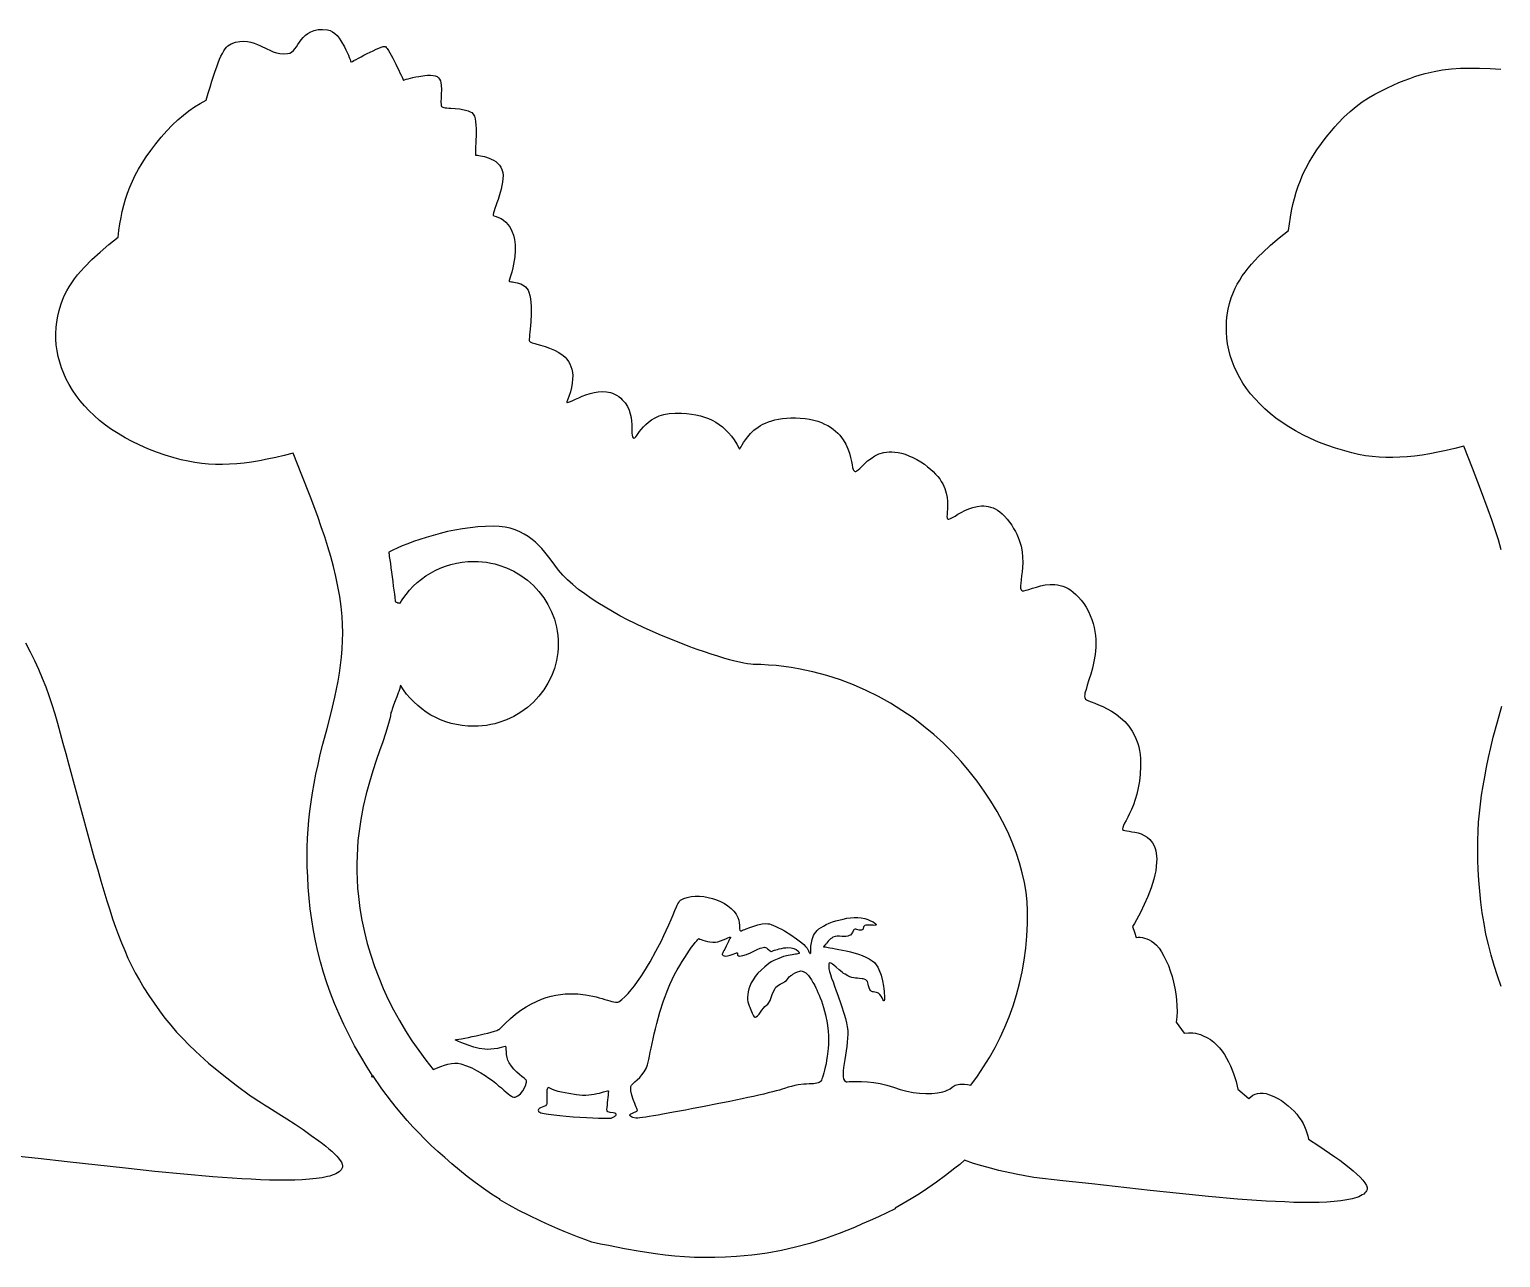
# Model space of a CAD drawing. Header units: millimetres. Extents: x 120 to 668, y 59 to 184.
# Drawn here: x 384.9 to 501, y 80.9 to 177.9 of the extents above; entities that cross this region are included whole.
import ezdxf

# ---------------------------------------------------------------- set-up
doc = ezdxf.new("R2010")
doc.units = ezdxf.units.MM
doc.layers.get('0').update_dxf_attribs({"linetype": 'CONTINUOUS', "true_color": 0xffffff})

msp = doc.modelspace()

# ---------------------------------------------------------------- linework, layer by layer
at = {"linetype": 'CONTINUOUS', "true_color": 0xffffff}
for points in [[(391.92, 161.47), (391.98, 162), (392.06, 162.52), (392.15, 163.02), (392.25, 163.51), (392.37, 164), (392.51, 164.48), (392.67, 164.95), (392.84, 165.42), (393.05, 165.89), (393.28, 166.37), (393.54, 166.84), (393.82, 167.33), (394.14, 167.82), (394.5, 168.32), (394.89, 168.84), (395.32, 169.37), (395.76, 169.87), (396.2, 170.33), (396.64, 170.74), (397.07, 171.11), (397.51, 171.45), (397.96, 171.76), (398.41, 172.04), (398.87, 172.3), (399.03, 172.84), (399.19, 173.33), (399.33, 173.78), (399.46, 174.2), (399.59, 174.58), (399.71, 174.93), (399.82, 175.24), (399.93, 175.52), (400.04, 175.77), (400.15, 175.99), (400.26, 176.18), (400.37, 176.34), (400.48, 176.48), (400.59, 176.59), (400.71, 176.67), (400.84, 176.74), (401.2, 176.86), (401.53, 176.92), (401.84, 176.94), (402.14, 176.93), (402.41, 176.87), (402.67, 176.79), (402.93, 176.69), (403.17, 176.58), (403.66, 176.34), (403.9, 176.23), (404.16, 176.12), (404.42, 176.04), (404.7, 175.98), (404.99, 175.96), (405.3, 175.97), (405.47, 176.01), (405.62, 176.09), (405.76, 176.21), (405.88, 176.35), (406, 176.51), (406.12, 176.69), (406.24, 176.88), (406.38, 177.07), (406.53, 177.25), (406.7, 177.42), (406.9, 177.57), (407.13, 177.7), (407.39, 177.8), (407.7, 177.86), (408.05, 177.88), (408.46, 177.85), (408.66, 177.79), (408.85, 177.69), (409.03, 177.56), (409.2, 177.39), (409.36, 177.19), (409.51, 176.97), (409.79, 176.51), (409.9, 176.28), (410.01, 176.06), (410.1, 175.85), (410.17, 175.67), (410.23, 175.51), (410.27, 175.4), (410.3, 175.32), (410.31, 175.29), (410.34, 175.31), (410.41, 175.35), (410.54, 175.42), (410.7, 175.51), (410.89, 175.61), (411.1, 175.72), (411.33, 175.84), (411.57, 175.97), (412.05, 176.2), (412.28, 176.31), (412.49, 176.4), (412.68, 176.47), (412.84, 176.52), (412.96, 176.53), (413.03, 176.52), (413.09, 176.46), (413.17, 176.36), (413.26, 176.22), (413.37, 176.04), (413.48, 175.84), (413.6, 175.61), (413.84, 175.14), (413.96, 174.9), (414.07, 174.67), (414.17, 174.46), (414.26, 174.27), (414.34, 174.11), (414.39, 173.98), (414.43, 173.9), (414.44, 173.88), (414.47, 173.88), (414.54, 173.91), (414.66, 173.94), (414.81, 173.98), (414.99, 174.03), (415.19, 174.08), (415.41, 174.13), (415.65, 174.17), (416.12, 174.24), (416.35, 174.26), (416.57, 174.26), (416.78, 174.24), (416.95, 174.21), (417.1, 174.15), (417.21, 174.06), (417.29, 173.95), (417.36, 173.81), (417.4, 173.66), (417.43, 173.49), (417.44, 173.13), (417.43, 172.77), (417.41, 172.41), (417.4, 172.25), (417.4, 172.11), (417.41, 171.98), (417.42, 171.88), (417.45, 171.8), (417.49, 171.76), (417.55, 171.73), (417.64, 171.71), (417.75, 171.69), (417.88, 171.68), (418.02, 171.67), (418.18, 171.66), (418.52, 171.63), (418.88, 171.6), (419.24, 171.54), (419.56, 171.44), (419.71, 171.38), (419.84, 171.31), (419.95, 171.2), (420.04, 171.04), (420.1, 170.83), (420.14, 170.6), (420.17, 170.33), (420.18, 170.05), (420.18, 169.46), (420.17, 169.17), (420.16, 168.89), (420.14, 168.64), (420.13, 168.41), (420.12, 168.22), (420.12, 168.07), (420.13, 168.02), (420.13, 167.98), (420.14, 167.95), (420.16, 167.95), (420.2, 167.94), (420.29, 167.94), (420.39, 167.92), (420.53, 167.9), (420.68, 167.88), (420.84, 167.84), (421.2, 167.72), (421.38, 167.64), (421.56, 167.55), (421.73, 167.44), (421.88, 167.31), (422.02, 167.17), (422.13, 167), (422.22, 166.81), (422.28, 166.59), (422.31, 166.35), (422.3, 166.1), (422.27, 165.83), (422.22, 165.55), (422.16, 165.27), (422.08, 164.99), (421.91, 164.44), (421.82, 164.19), (421.73, 163.95), (421.66, 163.74), (421.6, 163.55), (421.55, 163.39), (421.53, 163.27), (421.53, 163.2), (421.57, 163.16), (421.75, 163.11), (421.95, 163.04), (422.15, 162.94), (422.34, 162.81), (422.53, 162.65), (422.71, 162.46), (422.87, 162.23), (423.01, 161.95), (423.13, 161.64), (423.21, 161.28), (423.26, 160.87), (423.26, 160.42), (423.23, 159.91), (423.14, 159.34), (423.07, 159.04), (422.99, 158.72), (422.9, 158.39), (422.79, 158.04), (422.79, 158.01), (422.82, 157.98), (422.88, 157.97), (422.96, 157.95), (423.06, 157.94), (423.17, 157.92), (423.42, 157.87), (423.7, 157.78), (423.83, 157.72), (423.96, 157.64), (424.08, 157.54), (424.19, 157.43), (424.28, 157.28), (424.35, 157.12), (424.42, 156.87), (424.47, 156.6), (424.5, 156.32), (424.52, 156.02), (424.52, 155.4), (424.49, 154.79), (424.47, 154.5), (424.45, 154.22), (424.42, 153.98), (424.4, 153.76), (424.39, 153.57), (424.38, 153.42), (424.38, 153.32), (424.4, 153.26), (424.44, 153.22), (424.51, 153.18), (424.6, 153.14), (424.7, 153.1), (424.82, 153.07), (424.96, 153.03), (425.27, 152.94), (425.62, 152.84), (425.98, 152.72), (426.36, 152.56), (426.71, 152.37), (427.05, 152.13), (427.2, 151.99), (427.34, 151.83), (427.46, 151.66), (427.57, 151.47), (427.66, 151.27), (427.73, 151.04), (427.78, 150.8), (427.81, 150.54), (427.8, 150.25), (427.77, 149.94), (427.71, 149.61), (427.62, 149.26), (427.5, 148.88), (427.34, 148.47), (427.33, 148.42), (427.38, 148.41), (427.48, 148.44), (427.63, 148.5), (427.81, 148.59), (428.03, 148.69), (428.28, 148.8), (428.56, 148.91), (428.85, 149.03), (429.17, 149.12), (429.49, 149.21), (429.82, 149.26), (430.15, 149.28), (430.47, 149.27), (430.79, 149.21), (430.94, 149.15), (431.09, 149.09), (431.27, 148.99), (431.44, 148.88), (431.59, 148.77), (431.72, 148.64), (431.95, 148.39), (432.13, 148.11), (432.26, 147.82), (432.35, 147.53), (432.41, 147.24), (432.45, 146.95), (432.47, 146.68), (432.48, 146.43), (432.48, 146.2), (432.48, 145.99), (432.5, 145.83), (432.52, 145.71), (432.57, 145.63), (432.64, 145.61), (432.71, 145.64), (432.78, 145.71), (432.87, 145.82), (432.96, 145.96), (433.08, 146.12), (433.22, 146.3), (433.38, 146.49), (433.57, 146.68), (433.78, 146.87), (434.03, 147.05), (434.32, 147.22), (434.64, 147.36), (435.01, 147.48), (435.42, 147.56), (435.88, 147.59), (436.39, 147.59), (436.79, 147.55), (437.17, 147.51), (437.53, 147.44), (437.88, 147.37), (438.21, 147.27), (438.52, 147.16), (438.82, 147.02), (439.1, 146.87), (439.37, 146.69), (439.62, 146.5), (439.87, 146.27), (440.1, 146.03), (440.33, 145.76), (440.54, 145.46), (440.75, 145.13), (440.95, 144.78), (440.96, 144.76), (440.98, 144.76), (441, 144.77), (441.03, 144.81), (441.09, 144.91), (441.18, 145.07), (441.29, 145.26), (441.44, 145.48), (441.62, 145.72), (441.84, 145.98), (442.11, 146.23), (442.44, 146.47), (442.62, 146.59), (442.82, 146.7), (443.03, 146.8), (443.26, 146.89), (443.51, 146.97), (443.77, 147.05), (444.06, 147.11), (444.36, 147.16), (444.68, 147.19), (445.02, 147.21), (445.38, 147.21), (445.77, 147.19), (446.15, 147.15), (446.5, 147.1), (446.83, 147.03), (447.14, 146.94), (447.43, 146.84), (447.69, 146.72), (447.94, 146.6), (448.16, 146.46), (448.37, 146.31), (448.55, 146.16), (448.72, 146), (448.88, 145.83), (449.02, 145.65), (449.14, 145.48), (449.35, 145.12), (449.52, 144.76), (449.64, 144.41), (449.74, 144.08), (449.81, 143.77), (449.86, 143.51), (449.9, 143.29), (449.92, 143.21), (449.94, 143.13), (449.97, 143.08), (449.99, 143.04), (450.04, 143), (450.09, 142.98), (450.14, 142.98), (450.2, 143), (450.26, 143.04), (450.33, 143.09), (450.48, 143.22), (450.65, 143.4), (450.85, 143.59), (451.08, 143.8), (451.35, 144.01), (451.64, 144.2), (451.98, 144.36), (452.35, 144.47), (452.56, 144.51), (452.78, 144.53), (453, 144.53), (453.24, 144.51), (453.5, 144.48), (453.76, 144.42), (454.04, 144.33), (454.33, 144.22), (454.64, 144.08), (454.96, 143.91), (455.27, 143.73), (455.56, 143.54), (455.82, 143.35), (456.05, 143.16), (456.26, 142.97), (456.45, 142.77), (456.62, 142.58), (456.77, 142.39), (456.9, 142.19), (457.01, 142), (457.1, 141.81), (457.18, 141.63), (457.29, 141.26), (457.36, 140.92), (457.39, 140.59), (457.4, 140.29), (457.39, 140.02), (457.37, 139.77), (457.35, 139.57), (457.34, 139.41), (457.35, 139.29), (457.4, 139.22), (457.44, 139.21), (457.49, 139.21), (457.62, 139.25), (457.78, 139.34), (457.98, 139.45), (458.21, 139.59), (458.47, 139.73), (458.76, 139.88), (459.06, 140.01), (459.39, 140.13), (459.72, 140.21), (460.07, 140.25), (460.25, 140.25), (460.43, 140.24), (460.61, 140.21), (460.79, 140.16), (460.98, 140.1), (461.16, 140.01), (461.34, 139.91), (461.52, 139.78), (461.7, 139.63), (461.88, 139.45), (462.09, 139.21), (462.29, 138.97), (462.46, 138.73), (462.61, 138.48), (462.75, 138.24), (462.87, 138.01), (462.97, 137.77), (463.05, 137.54), (463.19, 137.07), (463.27, 136.63), (463.31, 136.2), (463.33, 135.79), (463.31, 135.4), (463.28, 135.05), (463.24, 134.72), (463.2, 134.42), (463.17, 134.16), (463.15, 133.94), (463.15, 133.76), (463.19, 133.63), (463.22, 133.59), (463.27, 133.56), (463.33, 133.55), (463.41, 133.55), (463.59, 133.59), (463.82, 133.66), (464.09, 133.75), (464.4, 133.85), (464.73, 133.94), (465.09, 134.01), (465.48, 134.05), (465.67, 134.05), (465.87, 134.04), (466.08, 134.02), (466.28, 133.97), (466.49, 133.91), (466.7, 133.83), (466.91, 133.73), (467.11, 133.6), (467.32, 133.45), (467.53, 133.27), (467.73, 133.06), (467.94, 132.82), (468.14, 132.55), (468.33, 132.25), (468.51, 131.92), (468.66, 131.6), (468.79, 131.28), (468.89, 130.96), (468.97, 130.64), (469.03, 130.33), (469.07, 130.02), (469.1, 129.71), (469.1, 129.41), (469.1, 129.11), (469.04, 128.53), (468.95, 127.97), (468.83, 127.45), (468.69, 126.96), (468.55, 126.51), (468.42, 126.11), (468.32, 125.76), (468.24, 125.46), (468.22, 125.33), (468.21, 125.22), (468.22, 125.13), (468.25, 125.05), (468.29, 124.99), (468.35, 124.94), (468.52, 124.87), (468.74, 124.78), (469.01, 124.67), (469.31, 124.55), (469.64, 124.41), (469.98, 124.24), (470.34, 124.04), (470.7, 123.8), (471.05, 123.53), (471.38, 123.22), (471.69, 122.87), (471.97, 122.46), (472.21, 122.01), (472.41, 121.5), (472.48, 121.23), (472.54, 120.94), (472.59, 120.63), (472.61, 120.31), (472.63, 119.67), (472.6, 119.07), (472.54, 118.51), (472.45, 117.99), (472.33, 117.5), (472.2, 117.06), (472.06, 116.65), (471.91, 116.29), (471.76, 115.96), (471.62, 115.67), (471.48, 115.41), (471.37, 115.19), (471.28, 115.01), (471.22, 114.87), (471.19, 114.76), (471.2, 114.69), (471.27, 114.65), (471.38, 114.61), (471.54, 114.59), (471.73, 114.56), (471.94, 114.53), (472.18, 114.49), (472.43, 114.43), (472.68, 114.35), (472.92, 114.24), (473.16, 114.09), (473.37, 113.9), (473.56, 113.66), (473.72, 113.37), (473.78, 113.2), (473.83, 113.02), (473.87, 112.82), (473.89, 112.6), (473.9, 112.36), (473.89, 112.11), (473.87, 111.78), (473.82, 111.45), (473.75, 111.12), (473.67, 110.78), (473.46, 110.1), (473.2, 109.42), (472.92, 108.77), (472.61, 108.14), (472.3, 107.56), (472.15, 107.29), (472, 107.04), (472.14, 106.6), (472.27, 106.18), (472.43, 106.19), (472.6, 106.19), (472.77, 106.17), (472.94, 106.13), (473.12, 106.07), (473.3, 105.99), (473.49, 105.88), (473.68, 105.75), (473.88, 105.56), (474.09, 105.32), (474.28, 105.03), (474.47, 104.7), (474.65, 104.34), (474.82, 103.95), (474.97, 103.53), (475.11, 103.09), (475.23, 102.64), (475.33, 102.18), (475.41, 101.72), (475.47, 101.25), (475.5, 100.79), (475.51, 100.34), (475.49, 99.91), (475.44, 99.5), (476.07, 98.61), (476.4, 98.65), (476.57, 98.65), (476.76, 98.64), (476.95, 98.61), (477.15, 98.57), (477.36, 98.51), (477.58, 98.42), (477.87, 98.28), (478.14, 98.11), (478.4, 97.92), (478.63, 97.7), (478.85, 97.46), (479.06, 97.21), (479.25, 96.94), (479.42, 96.65), (479.58, 96.36), (479.72, 96.05), (479.97, 95.43), (480.16, 94.8), (480.3, 94.19), (481.18, 93.47), (481.33, 93.6), (481.49, 93.71), (481.67, 93.8), (481.86, 93.86), (482.07, 93.89), (482.3, 93.89), (482.55, 93.85), (482.81, 93.76), (483.14, 93.62), (483.45, 93.46), (483.74, 93.29), (484.02, 93.1), (484.28, 92.89), (484.52, 92.68), (484.75, 92.45), (484.95, 92.22), (485.13, 91.98), (485.3, 91.74), (485.45, 91.49), (485.57, 91.24), (485.68, 90.99), (485.76, 90.74), (485.83, 90.5), (485.87, 90.26), (486.71, 89.71), (487.55, 89.15), (487.96, 88.86), (488.36, 88.58), (488.73, 88.3), (489.09, 88.02), (489.42, 87.75), (489.71, 87.49), (489.97, 87.25), (490.18, 87.01), (490.34, 86.8), (490.46, 86.6), (490.49, 86.51), (490.51, 86.43), (490.52, 86.35), (490.51, 86.27), (490.47, 86.18), (490.41, 86.08), (490.33, 86), (490.24, 85.91), (490.13, 85.84), (490, 85.77), (489.85, 85.7), (489.69, 85.64), (489.52, 85.59), (489.32, 85.53), (488.9, 85.45), (488.43, 85.38), (487.9, 85.32), (487.34, 85.28), (486.73, 85.26), (486.09, 85.25), (485.43, 85.25), (484.73, 85.26), (484.02, 85.29), (483.29, 85.32), (482.55, 85.36), (480.28, 85.52), (478, 85.72), (475.7, 85.95), (473.39, 86.19), (468.78, 86.71), (466.48, 86.97), (464.21, 87.21), (463.49, 87.35), (462.8, 87.49), (461.45, 87.78), (460.78, 87.95), (460.11, 88.13), (459.43, 88.34), (458.74, 88.58), (458.35, 88.26), (457.96, 87.95), (457.22, 87.37), (456.52, 86.85), (455.83, 86.37), (455.17, 85.93), (454.53, 85.53), (453.89, 85.16), (453.25, 84.81), (453.25, 84.81), (453.25, 84.79), (453.25, 84.77), (453.25, 84.76), (452.59, 84.43), (451.93, 84.12), (451.29, 83.82), (450.66, 83.55), (450.04, 83.28), (449.44, 83.04), (448.84, 82.8), (447.67, 82.38), (446.53, 82.02), (445.4, 81.71), (444.28, 81.45), (443.16, 81.24), (442.57, 81.16), (441.95, 81.09), (441.33, 81.03), (440.74, 80.98), (439.87, 80.93), (439.03, 80.9), (438.21, 80.9), (437.41, 80.91), (436.63, 80.96), (435.86, 81.02), (435.1, 81.1), (434.34, 81.19), (433.13, 81.38), (431.9, 81.6), (430.64, 81.84), (429.99, 81.97), (429.32, 82.11), (428.75, 82.33), (428.19, 82.54), (427.65, 82.76), (427.14, 82.97), (426.64, 83.18), (426.15, 83.38), (425.69, 83.59), (425.24, 83.79), (424.38, 84.21), (423.56, 84.62), (422.8, 85.04), (422.06, 85.47), (422.06, 85.48), (422.06, 85.49), (422.07, 85.49), (421.4, 85.91), (420.75, 86.36), (420.11, 86.82), (419.48, 87.31), (418.86, 87.8), (418.27, 88.3), (417.7, 88.79), (417.16, 89.28), (416.63, 89.76), (416.13, 90.25), (415.65, 90.74), (415.18, 91.23), (414.74, 91.72), (414.31, 92.21), (413.9, 92.71), (413.5, 93.21), (412.75, 94.23), (412.04, 95.28), (411.96, 95.15), (411.97, 95.3), (411.58, 95.93), (411.07, 96.78), (410.59, 97.63), (410.15, 98.46), (409.74, 99.3), (409.36, 100.12), (409.01, 100.95), (408.69, 101.77), (408.39, 102.59), (408.13, 103.42), (407.89, 104.24), (407.68, 105.07), (407.5, 105.9), (407.34, 106.73), (407.2, 107.58), (407.09, 108.43), (407, 109.29), (406.93, 110.14), (406.89, 110.96), (406.85, 111.76), (406.84, 112.53), (406.85, 113.28), (406.87, 114.01), (406.92, 114.74), (406.98, 115.45), (407.06, 116.16), (407.15, 116.88), (407.27, 117.6), (407.4, 118.33), (407.54, 119.07), (407.7, 119.84), (407.88, 120.62), (408.08, 121.44), (408.42, 122.67), (408.74, 123.91), (409.03, 125.16), (409.28, 126.42), (409.39, 127.05), (409.48, 127.69), (409.55, 128.32), (409.6, 128.96), (409.64, 129.6), (409.65, 130.24), (409.64, 130.88), (409.6, 131.52), (409.52, 132.32), (409.41, 133.11), (409.27, 133.9), (409.11, 134.69), (408.92, 135.47), (408.71, 136.25), (408.48, 137.03), (408.23, 137.82), (407.96, 138.61), (407.68, 139.41), (407.07, 141.03), (406.42, 142.69), (406.09, 143.55), (405.75, 144.42), (405.04, 144.24), (404.36, 144.08), (403.7, 143.94), (403.07, 143.82), (402.46, 143.72), (401.86, 143.64), (401.28, 143.58), (400.71, 143.54), (400.15, 143.53), (399.6, 143.53), (399.06, 143.56), (398.52, 143.61), (397.98, 143.68), (397.44, 143.78), (396.9, 143.9), (396.35, 144.04), (395.63, 144.26), (394.94, 144.5), (394.28, 144.76), (393.64, 145.04), (393.04, 145.33), (392.47, 145.63), (391.92, 145.96), (391.41, 146.29), (390.92, 146.64), (390.46, 147), (390.03, 147.38), (389.63, 147.76), (389.26, 148.16), (388.92, 148.56), (388.6, 148.98), (388.32, 149.4), (388.06, 149.83), (387.83, 150.26), (387.63, 150.7), (387.46, 151.15), (387.31, 151.6), (387.19, 152.05), (387.11, 152.5), (387.04, 152.96), (387.01, 153.42), (387.01, 153.87), (387.03, 154.33), (387.08, 154.78), (387.16, 155.24), (387.26, 155.68), (387.4, 156.13), (387.56, 156.57), (387.7, 156.9), (387.87, 157.23), (388.05, 157.55), (388.26, 157.86), (388.48, 158.18), (388.72, 158.49), (388.98, 158.8), (389.26, 159.1), (389.85, 159.7), (390.5, 160.3), (391.19, 160.89), (391.92, 161.47), (391.92, 161.47), (391.92, 161.47)], [(484.31, 162.01), (484.38, 162.54), (484.46, 163.06), (484.55, 163.56), (484.65, 164.06), (484.77, 164.54), (484.9, 165.02), (485.06, 165.49), (485.24, 165.96), (485.44, 166.44), (485.67, 166.91), (485.93, 167.39), (486.22, 167.87), (486.54, 168.37), (486.9, 168.87), (487.29, 169.38), (487.72, 169.91), (487.96, 170.2), (488.2, 170.46), (488.68, 170.96), (489.16, 171.4), (489.64, 171.8), (490.13, 172.15), (490.62, 172.48), (491.13, 172.77), (491.65, 173.04), (492.11, 173.27), (492.57, 173.48), (493.01, 173.68), (493.44, 173.85), (493.87, 174.01), (494.28, 174.16), (494.69, 174.29), (495.1, 174.4), (495.79, 174.56), (496.47, 174.68), (497.17, 174.76), (497.88, 174.81), (498.62, 174.83), (499.39, 174.83), (500.21, 174.79), (501.07, 174.73)], [(501.1, 136.79), (500.87, 137.57), (500.62, 138.36), (500.35, 139.15), (500.07, 139.95), (499.46, 141.57), (498.82, 143.24), (498.48, 144.09), (498.15, 144.96), (497.44, 144.78), (496.76, 144.63), (496.1, 144.49), (495.46, 144.37), (494.85, 144.27), (494.25, 144.19), (493.67, 144.13), (493.1, 144.09), (492.54, 144.07), (491.99, 144.07), (491.45, 144.1), (490.91, 144.15), (490.37, 144.22), (489.83, 144.32), (489.29, 144.44), (488.74, 144.59), (488.02, 144.81), (487.33, 145.05), (486.67, 145.3), (486.04, 145.58), (485.43, 145.87), (484.86, 146.18), (484.32, 146.5), (483.8, 146.84), (483.31, 147.19), (482.86, 147.55), (482.43, 147.92), (482.03, 148.31), (481.66, 148.7), (481.31, 149.11), (481, 149.52), (480.71, 149.94), (480.45, 150.37), (480.22, 150.81), (480.02, 151.25), (479.85, 151.69), (479.7, 152.14), (479.59, 152.59), (479.5, 153.05), (479.44, 153.5), (479.41, 153.96), (479.4, 154.42), (479.42, 154.87), (479.47, 155.33), (479.55, 155.78), (479.66, 156.23), (479.79, 156.68), (479.95, 157.12), (480.1, 157.45), (480.26, 157.77), (480.45, 158.09), (480.65, 158.41), (480.88, 158.72), (481.12, 159.03), (481.38, 159.34), (481.65, 159.64), (481.94, 159.94), (482.24, 160.24), (482.89, 160.84), (483.58, 161.43), (484.31, 162.01), (484.31, 162.01), (484.31, 162.01)], [(419.99, 135.87), (420.33, 135.86), (420.67, 135.84), (421, 135.8), (421.33, 135.74), (421.66, 135.67), (421.97, 135.58), (422.58, 135.36), (423.17, 135.09), (423.72, 134.76), (424.23, 134.38), (424.7, 133.96), (425.14, 133.5), (425.52, 133), (425.85, 132.46), (426.13, 131.89), (426.36, 131.3), (426.45, 130.99), (426.52, 130.67), (426.58, 130.35), (426.62, 130.02), (426.65, 129.69), (426.66, 129.36), (426.65, 129.02), (426.62, 128.69), (426.58, 128.37), (426.52, 128.05), (426.45, 127.73), (426.36, 127.42), (426.13, 126.82), (425.85, 126.26), (425.52, 125.72), (425.14, 125.22), (424.7, 124.76), (424.23, 124.34), (423.72, 123.96), (423.17, 123.63), (422.58, 123.36), (421.97, 123.14), (421.65, 123.05), (421.33, 122.98), (421, 122.92), (420.67, 122.88), (420.33, 122.86), (419.99, 122.85), (419.53, 122.86), (419.08, 122.91), (418.64, 122.98), (418.21, 123.08), (417.79, 123.21), (417.38, 123.36), (416.99, 123.54), (416.61, 123.74), (416.25, 123.97), (415.9, 124.22), (415.57, 124.48), (415.26, 124.77), (414.97, 125.08), (414.69, 125.4), (414.44, 125.74), (414.22, 126.1), (414.21, 126.08), (414.2, 126.05), (414.19, 125.99), (414.18, 125.93), (414.16, 125.87), (414.15, 125.82), (414.14, 125.78), (414.14, 125.77), (414.13, 125.75), (414.11, 125.69), (414.08, 125.6), (414.03, 125.48), (413.98, 125.34), (413.92, 125.19), (413.8, 124.85), (413.67, 124.51), (413.61, 124.35), (413.56, 124.21), (413.52, 124.1), (413.49, 124.01), (413.46, 123.95), (413.46, 123.93), (413.42, 123.69), (413.37, 123.43), (413.22, 122.88), (413.03, 122.28), (412.81, 121.63), (412.56, 120.91), (412.3, 120.15), (412.03, 119.33), (411.76, 118.45), (411.5, 117.52), (411.27, 116.53), (411.07, 115.49), (410.91, 114.39), (410.85, 113.82), (410.81, 113.23), (410.78, 112.63), (410.76, 112.01), (410.76, 111.39), (410.78, 110.74), (410.82, 110.08), (410.89, 109.41), (411.01, 108.47), (411.17, 107.53), (411.36, 106.6), (411.59, 105.69), (411.86, 104.78), (412.15, 103.89), (412.49, 103.01), (412.85, 102.14), (413.24, 101.29), (413.67, 100.45), (414.12, 99.62), (414.6, 98.81), (415.11, 98.02), (415.65, 97.24), (416.21, 96.48), (416.79, 95.74), (417.4, 95.98), (417.68, 96.08), (417.96, 96.17), (418.23, 96.23), (418.49, 96.26), (418.74, 96.25), (418.98, 96.2), (419.42, 96.04), (419.83, 95.87), (420.21, 95.68), (420.56, 95.48), (420.89, 95.28), (421.19, 95.07), (421.47, 94.87), (421.73, 94.67), (421.96, 94.47), (422.18, 94.29), (422.37, 94.12), (422.54, 93.96), (422.7, 93.83), (422.84, 93.72), (422.96, 93.64), (423.06, 93.59), (423.16, 93.56), (423.27, 93.57), (423.37, 93.61), (423.48, 93.66), (423.58, 93.74), (423.68, 93.83), (423.86, 94.06), (424.01, 94.3), (424.11, 94.54), (424.14, 94.66), (424.16, 94.76), (424.16, 94.85), (424.14, 94.92), (424.12, 94.94), (424.08, 94.97), (424.03, 95.01), (423.97, 95.06), (423.8, 95.19), (423.6, 95.35), (423.39, 95.55), (423.17, 95.77), (422.97, 96.01), (422.79, 96.27), (422.69, 96.49), (422.63, 96.71), (422.59, 96.93), (422.57, 97.14), (422.56, 97.32), (422.54, 97.46), (422.54, 97.51), (422.52, 97.54), (422.51, 97.56), (422.48, 97.56), (422.17, 97.48), (421.87, 97.42), (421.6, 97.38), (421.34, 97.35), (421.1, 97.34), (420.87, 97.35), (420.42, 97.4), (419.99, 97.51), (419.54, 97.66), (419.06, 97.86), (418.8, 97.97), (418.52, 98.08), (418.53, 98.08), (418.56, 98.09), (418.6, 98.1), (418.66, 98.11), (418.82, 98.14), (419.03, 98.18), (419.28, 98.23), (419.57, 98.28), (419.87, 98.35), (420.18, 98.41), (420.5, 98.48), (420.81, 98.56), (421.11, 98.63), (421.38, 98.7), (421.62, 98.77), (421.81, 98.84), (421.89, 98.87), (421.96, 98.9), (422.01, 98.92), (422.04, 98.95), (422.46, 99.39), (422.89, 99.78), (423.3, 100.13), (423.72, 100.44), (424.13, 100.7), (424.54, 100.94), (424.94, 101.13), (425.33, 101.3), (425.72, 101.44), (426.1, 101.54), (426.48, 101.62), (426.84, 101.68), (427.2, 101.72), (427.55, 101.73), (427.88, 101.73), (428.21, 101.72), (428.82, 101.65), (429.39, 101.54), (429.65, 101.48), (429.9, 101.42), (430.13, 101.35), (430.35, 101.29), (430.55, 101.23), (430.73, 101.18), (430.9, 101.13), (431.04, 101.1), (431.17, 101.07), (431.28, 101.07), (431.37, 101.07), (431.44, 101.1), (431.68, 101.27), (431.93, 101.49), (432.17, 101.74), (432.42, 102.03), (432.68, 102.35), (432.93, 102.69), (433.18, 103.06), (433.42, 103.44), (433.91, 104.25), (434.37, 105.09), (434.8, 105.92), (435, 106.33), (435.19, 106.72), (435.39, 107.17), (435.57, 107.59), (435.73, 107.97), (435.87, 108.31), (436, 108.6), (436.06, 108.73), (436.11, 108.84), (436.17, 108.93), (436.22, 109.01), (436.27, 109.07), (436.32, 109.11), (436.57, 109.24), (436.85, 109.33), (437.16, 109.4), (437.48, 109.43), (437.81, 109.43), (438.15, 109.4), (438.49, 109.34), (438.83, 109.26), (439.16, 109.15), (439.48, 109.01), (439.78, 108.85), (440.06, 108.67), (440.31, 108.47), (440.53, 108.25), (440.71, 108.01), (440.85, 107.75), (440.92, 107.54), (440.95, 107.33), (440.97, 107.15), (440.97, 106.98), (440.98, 106.85), (441, 106.75), (441.05, 106.7), (441.09, 106.7), (441.13, 106.71), (441.2, 106.74), (441.28, 106.77), (441.39, 106.81), (441.5, 106.86), (441.78, 106.97), (442.09, 107.08), (442.42, 107.17), (442.75, 107.24), (443.06, 107.27), (443.21, 107.26), (443.34, 107.24), (443.48, 107.2), (443.65, 107.13), (443.85, 107.05), (444.06, 106.94), (444.29, 106.82), (444.53, 106.69), (445.02, 106.39), (445.48, 106.08), (445.69, 105.92), (445.89, 105.76), (446.05, 105.61), (446.19, 105.47), (446.3, 105.34), (446.37, 105.22), (446.41, 105.12), (446.45, 105.04), (446.48, 104.99), (446.51, 104.95), (446.53, 104.92), (446.55, 104.91), (446.58, 104.93), (446.6, 104.97), (446.61, 105.02), (446.61, 105.06), (446.61, 105.08), (446.61, 105.09), (446.61, 105.13), (446.6, 105.19), (446.6, 105.27), (446.6, 105.37), (446.61, 105.48), (446.64, 105.74), (446.7, 106.02), (446.75, 106.17), (446.82, 106.32), (446.9, 106.46), (446.99, 106.6), (447.11, 106.73), (447.24, 106.85), (447.41, 106.97), (447.59, 107.08), (447.81, 107.19), (448.05, 107.3), (448.3, 107.4), (448.57, 107.49), (449.14, 107.63), (449.44, 107.69), (449.73, 107.72), (450.02, 107.74), (450.31, 107.74), (450.58, 107.72), (450.85, 107.67), (451.09, 107.6), (451.32, 107.5), (451.51, 107.4), (451.64, 107.31), (451.72, 107.25), (451.77, 107.2), (451.77, 107.17), (451.74, 107.15), (451.68, 107.14), (451.61, 107.13), (451.51, 107.14), (451.41, 107.14), (451.19, 107.15), (451.09, 107.16), (451, 107.15), (450.93, 107.14), (450.87, 107.12), (450.81, 107.07), (450.77, 107.01), (450.75, 106.96), (450.74, 106.91), (450.73, 106.86), (450.7, 106.81), (450.66, 106.78), (450.59, 106.75), (450.5, 106.74), (450.41, 106.75), (450.24, 106.81), (450.16, 106.83), (450.09, 106.84), (450.03, 106.81), (449.98, 106.75), (449.9, 106.58), (449.79, 106.43), (449.72, 106.37), (449.63, 106.32), (449.51, 106.28), (449.37, 106.25), (449.21, 106.25), (449.04, 106.26), (448.87, 106.27), (448.69, 106.28), (448.52, 106.25), (448.34, 106.19), (448.25, 106.13), (448.16, 106.07), (448.07, 105.98), (447.98, 105.88), (447.9, 105.77), (447.83, 105.68), (447.76, 105.61), (447.71, 105.56), (447.64, 105.48), (447.61, 105.45), (447.61, 105.44), (447.66, 105.43), (447.74, 105.43), (447.86, 105.41), (447.96, 105.39), (448.11, 105.36), (448.31, 105.32), (448.54, 105.28), (448.81, 105.23), (449.1, 105.17), (449.4, 105.11), (449.72, 105.03), (450.35, 104.85), (450.66, 104.74), (450.94, 104.62), (451.2, 104.49), (451.43, 104.34), (451.62, 104.19), (451.77, 104.02), (451.88, 103.83), (451.98, 103.64), (452.14, 103.21), (452.26, 102.76), (452.34, 102.33), (452.37, 102.12), (452.39, 101.93), (452.4, 101.75), (452.41, 101.59), (452.41, 101.45), (452.41, 101.34), (452.41, 101.25), (452.4, 101.2), (452.39, 101.17), (452.38, 101.17), (452.36, 101.18), (452.34, 101.21), (452.29, 101.29), (452.23, 101.41), (452.15, 101.54), (452.05, 101.67), (451.93, 101.77), (451.79, 101.83), (451.66, 101.86), (451.55, 101.87), (451.47, 101.88), (451.41, 101.9), (451.36, 101.93), (451.31, 101.98), (451.26, 102.08), (451.2, 102.21), (451.16, 102.36), (451.13, 102.48), (451.1, 102.59), (451.07, 102.69), (451.02, 102.76), (450.94, 102.82), (450.82, 102.87), (450.74, 102.9), (450.64, 102.91), (450.44, 102.94), (450.28, 102.96), (450.13, 102.97), (449.99, 102.99), (449.84, 103.02), (449.69, 103.08), (449.51, 103.15), (449.3, 103.27), (449.18, 103.34), (449.07, 103.43), (448.83, 103.62), (448.61, 103.82), (448.41, 104), (448.32, 104.07), (448.24, 104.12), (448.17, 104.15), (448.11, 104.16), (448.06, 104.14), (448.03, 104.09), (448.01, 104), (448.01, 103.88), (448.03, 103.71), (448.07, 103.5), (448.15, 103.25), (448.24, 102.97), (448.35, 102.66), (448.47, 102.32), (448.6, 101.97), (448.73, 101.61), (449, 100.86), (449.24, 100.12), (449.34, 99.77), (449.42, 99.43), (449.48, 99.11), (449.51, 98.82), (449.52, 98.54), (449.5, 98.23), (449.47, 97.9), (449.43, 97.57), (449.33, 96.88), (449.28, 96.55), (449.23, 96.23), (449.19, 95.92), (449.16, 95.64), (449.15, 95.39), (449.16, 95.17), (449.19, 95), (449.25, 94.87), (449.35, 94.79), (449.4, 94.78), (449.47, 94.78), (449.63, 94.79), (449.8, 94.8), (450.18, 94.81), (450.6, 94.8), (451.07, 94.78), (451.56, 94.72), (452.07, 94.64), (452.59, 94.51), (453.12, 94.35), (453.64, 94.18), (454.17, 94.04), (454.68, 93.94), (455.19, 93.87), (455.68, 93.85), (456.15, 93.86), (456.6, 93.9), (457.02, 93.99), (457.2, 94.05), (457.35, 94.11), (457.48, 94.17), (457.59, 94.23), (457.76, 94.35), (457.92, 94.45), (458, 94.5), (458.1, 94.54), (458.22, 94.56), (458.35, 94.58), (458.52, 94.59), (458.72, 94.58), (458.96, 94.56), (459.24, 94.52), (459.76, 95.23), (460.24, 95.96), (460.7, 96.71), (461.14, 97.49), (461.54, 98.28), (461.91, 99.09), (462.25, 99.92), (462.56, 100.78), (462.83, 101.65), (463.07, 102.54), (463.27, 103.45), (463.44, 104.38), (463.56, 105.32), (463.65, 106.29), (463.7, 107.27), (463.71, 108.27), (463.68, 108.99), (463.59, 109.74), (463.47, 110.51), (463.29, 111.29), (463.07, 112.08), (462.8, 112.89), (462.49, 113.7), (462.14, 114.51), (461.74, 115.32), (461.3, 116.13), (460.81, 116.94), (460.29, 117.74), (459.72, 118.52), (459.11, 119.3), (458.47, 120.06), (457.78, 120.8), (457.06, 121.51), (456.3, 122.21), (455.5, 122.87), (454.67, 123.51), (453.79, 124.11), (452.89, 124.67), (451.95, 125.2), (450.98, 125.69), (449.97, 126.13), (448.93, 126.52), (447.86, 126.87), (446.76, 127.16), (445.63, 127.39), (445.05, 127.49), (444.46, 127.57), (443.87, 127.64), (443.27, 127.68), (442.66, 127.72), (442.05, 127.74), (441.86, 127.75), (441.61, 127.78), (441.32, 127.84), (440.98, 127.91), (440.6, 128), (440.18, 128.11), (439.73, 128.24), (439.25, 128.38), (438.74, 128.55), (438.2, 128.72), (437.64, 128.92), (437.06, 129.13), (436.47, 129.35), (435.86, 129.59), (434.63, 130.1), (433.38, 130.66), (432.14, 131.27), (431.53, 131.58), (430.94, 131.91), (430.36, 132.25), (429.8, 132.59), (429.26, 132.94), (428.75, 133.3), (428.27, 133.66), (427.82, 134.04), (427.4, 134.41), (427.02, 134.79), (426.68, 135.18), (426.39, 135.57), (426.02, 136.08), (425.61, 136.61), (425.38, 136.88), (425.14, 137.13), (424.88, 137.38), (424.6, 137.61), (424.3, 137.83), (423.98, 138.03), (423.64, 138.21), (423.27, 138.36), (422.88, 138.49), (422.46, 138.58), (422.01, 138.64), (421.53, 138.66), (420.92, 138.64), (420.31, 138.6), (419.7, 138.53), (419.1, 138.45), (418.5, 138.34), (417.91, 138.22), (417.34, 138.08), (416.78, 137.93), (416.24, 137.77), (415.73, 137.6), (415.24, 137.43), (414.78, 137.26), (414.35, 137.09), (413.95, 136.92), (413.6, 136.76), (413.28, 136.61), (413.29, 136.6), (413.29, 136.56), (413.3, 136.51), (413.31, 136.44), (413.32, 136.35), (413.33, 136.25), (413.37, 135.99), (413.41, 135.7), (413.45, 135.36), (413.5, 135.01), (413.55, 134.64), (413.6, 134.28), (413.64, 133.92), (413.69, 133.59), (413.73, 133.29), (413.76, 133.04), (413.77, 132.93), (413.79, 132.85), (413.8, 132.77), (413.8, 132.72), (413.81, 132.69), (413.81, 132.68), (413.82, 132.67), (413.87, 132.66), (413.92, 132.64), (413.99, 132.61), (414.06, 132.59), (414.12, 132.57), (414.16, 132.56), (414.17, 132.55), (414.4, 132.92), (414.65, 133.26), (414.92, 133.59), (415.21, 133.91), (415.53, 134.2), (415.86, 134.47), (416.21, 134.72), (416.57, 134.95), (416.96, 135.16), (417.35, 135.34), (417.76, 135.5), (418.19, 135.63), (418.62, 135.73), (419.07, 135.81), (419.52, 135.86), (419.99, 135.87), (419.99, 135.87), (419.99, 135.87)], [(384.61, 129.45), (384.99, 128.74), (385.33, 128.04), (385.65, 127.35), (385.94, 126.66), (386.21, 125.96), (386.46, 125.27), (386.69, 124.56), (386.92, 123.83), (387.14, 123.09), (387.35, 122.32), (387.57, 121.52), (387.79, 120.69), (388.02, 119.82), (390.04, 112.44), (390.31, 111.52), (390.56, 110.66), (390.8, 109.85), (391.03, 109.08), (391.26, 108.35), (391.49, 107.66), (391.72, 106.99), (391.95, 106.36), (392.19, 105.74), (392.44, 105.14), (392.7, 104.55), (392.98, 103.97), (393.28, 103.38), (393.61, 102.8), (393.96, 102.2), (394.35, 101.59), (394.76, 100.98), (395.18, 100.38), (395.62, 99.81), (396.08, 99.25), (396.54, 98.71), (397.02, 98.19), (397.51, 97.69), (398.02, 97.2), (399.05, 96.26), (400.13, 95.37), (401.23, 94.51), (402.37, 93.68), (402.49, 93.6), (402.64, 93.5), (402.82, 93.39), (403.02, 93.26), (403.24, 93.12), (403.48, 92.97), (403.74, 92.81), (404.02, 92.63), (404.61, 92.26), (405.24, 91.85), (405.89, 91.43), (406.54, 91), (407.17, 90.55), (407.77, 90.12), (408.05, 89.9), (408.32, 89.69), (408.56, 89.49), (408.79, 89.29), (409, 89.1), (409.18, 88.91), (409.33, 88.74), (409.46, 88.57), (409.55, 88.42), (409.62, 88.27), (409.64, 88.14), (409.63, 88.03), (409.59, 87.93), (409.53, 87.84), (409.46, 87.75), (409.36, 87.67), (409.25, 87.59), (409.12, 87.52), (408.98, 87.46), (408.82, 87.4), (408.64, 87.34), (408.45, 87.29), (408.03, 87.2), (407.55, 87.13), (407.03, 87.08), (406.46, 87.04), (405.86, 87.01), (405.22, 87), (404.55, 87.01), (403.86, 87.02), (403.15, 87.04), (402.42, 87.08), (401.68, 87.12), (399.41, 87.28), (397.12, 87.48), (394.82, 87.7), (392.51, 87.95), (387.9, 88.47), (385.61, 88.72), (383.33, 88.96)], [(501.08, 102.31), (500.79, 103.14), (500.53, 103.96), (500.29, 104.78), (500.08, 105.61), (499.89, 106.44), (499.74, 107.28), (499.6, 108.12), (499.49, 108.97), (499.4, 109.83), (499.33, 110.69), (499.28, 111.51), (499.25, 112.3), (499.24, 113.07), (499.24, 113.82), (499.27, 114.56), (499.31, 115.28), (499.37, 115.99), (499.45, 116.71), (499.55, 117.42), (499.66, 118.14), (499.79, 118.87), (499.94, 119.62), (500.1, 120.38), (500.28, 121.17), (500.47, 121.98), (500.81, 123.21), (501.13, 124.45)], [(432.93, 92.51), (432.92, 92.53), (432.9, 92.59), (432.86, 92.67), (432.81, 92.78), (432.76, 92.91), (432.7, 93.06), (432.58, 93.39), (432.47, 93.73), (432.39, 94.06), (432.38, 94.2), (432.38, 94.32), (432.4, 94.42), (432.44, 94.5), (432.56, 94.62), (432.72, 94.77), (432.9, 94.93), (433.09, 95.12), (433.27, 95.34), (433.44, 95.57), (433.59, 95.84), (433.71, 96.13), (433.76, 96.32), (433.81, 96.55), (433.87, 96.81), (433.93, 97.11), (434, 97.44), (434.07, 97.79), (434.15, 98.16), (434.24, 98.56), (434.33, 98.97), (434.44, 99.39), (434.68, 100.27), (434.96, 101.17), (435.3, 102.07), (435.47, 102.47), (435.65, 102.86), (435.85, 103.24), (436.05, 103.61), (436.25, 103.96), (436.45, 104.29), (436.65, 104.6), (436.84, 104.89), (437.03, 105.16), (437.19, 105.4), (437.35, 105.6), (437.48, 105.77), (437.59, 105.91), (437.68, 106.01), (437.74, 106.07), (437.77, 106.09), (437.83, 106.05), (437.94, 106.01), (438.08, 105.96), (438.25, 105.91), (438.44, 105.86), (438.64, 105.82), (438.86, 105.8), (439.08, 105.8), (439.27, 105.83), (439.48, 105.9), (439.69, 105.98), (439.88, 106.07), (440.05, 106.14), (440.18, 106.19), (440.22, 106.2), (440.25, 106.2), (440.26, 106.18), (440.25, 106.15), (440.24, 106.13), (440.22, 106.09), (440.19, 106.03), (440.14, 105.94), (440.09, 105.85), (440.04, 105.74), (439.92, 105.49), (439.8, 105.25), (439.74, 105.14), (439.69, 105.05), (439.65, 104.96), (439.62, 104.9), (439.6, 104.86), (439.59, 104.84), (439.6, 104.83), (439.63, 104.8), (439.68, 104.76), (439.76, 104.73), (439.87, 104.71), (440.02, 104.72), (440.22, 104.77), (440.47, 104.86), (440.59, 104.91), (440.68, 104.94), (440.74, 104.96), (440.78, 104.96), (440.81, 104.94), (440.82, 104.92), (440.82, 104.86), (440.82, 104.79), (440.84, 104.76), (440.87, 104.73), (440.92, 104.72), (440.99, 104.71), (441.09, 104.72), (441.23, 104.74), (441.53, 104.83), (441.83, 104.95), (442.11, 105.09), (442.37, 105.22), (442.61, 105.33), (442.73, 105.37), (442.83, 105.39), (442.93, 105.4), (443.03, 105.38), (443.11, 105.35), (443.19, 105.29), (443.25, 105.22), (443.31, 105.17), (443.39, 105.11), (443.46, 105.08), (443.54, 105.1), (443.6, 105.11), (443.66, 105.14), (443.74, 105.17), (443.84, 105.2), (443.96, 105.23), (444.11, 105.27), (444.28, 105.31), (444.48, 105.35), (444.63, 105.37), (444.78, 105.38), (445.04, 105.36), (445.27, 105.3), (445.45, 105.22), (445.58, 105.13), (445.66, 105.04), (445.69, 104.97), (445.67, 104.92), (445.63, 104.9), (445.57, 104.89), (445.48, 104.87), (445.38, 104.85), (445.25, 104.83), (445.12, 104.81), (444.8, 104.75), (444.45, 104.66), (444.07, 104.52), (443.68, 104.35), (443.48, 104.24), (443.29, 104.11), (442.96, 103.86), (442.67, 103.6), (442.42, 103.35), (442.21, 103.09), (442.04, 102.84), (441.9, 102.59), (441.79, 102.34), (441.71, 102.11), (441.65, 101.88), (441.62, 101.66), (441.61, 101.45), (441.61, 101.26), (441.64, 101.09), (441.67, 100.93), (441.72, 100.79), (441.78, 100.67), (441.82, 100.58), (441.87, 100.47), (441.97, 100.21), (442.02, 100.09), (442.08, 99.99), (442.13, 99.92), (442.19, 99.89), (442.24, 99.89), (442.29, 99.91), (442.4, 100), (442.51, 100.12), (442.63, 100.27), (442.74, 100.43), (442.86, 100.59), (442.98, 100.73), (443.11, 100.83), (443.2, 100.91), (443.27, 100.99), (443.39, 101.2), (443.48, 101.43), (443.56, 101.68), (443.66, 101.92), (443.78, 102.15), (443.85, 102.25), (443.94, 102.34), (444.05, 102.42), (444.17, 102.49), (444.29, 102.54), (444.4, 102.6), (444.49, 102.65), (444.56, 102.7), (444.67, 102.79), (444.75, 102.88), (444.82, 102.97), (444.9, 103.06), (445.01, 103.16), (445.09, 103.21), (445.17, 103.27), (445.36, 103.38), (445.54, 103.47), (445.72, 103.52), (445.82, 103.53), (445.91, 103.52), (446, 103.49), (446.1, 103.44), (446.2, 103.38), (446.31, 103.28), (446.41, 103.17), (446.53, 103.02), (446.64, 102.84), (446.77, 102.63), (446.83, 102.51), (446.91, 102.37), (446.99, 102.21), (447.07, 102.03), (447.16, 101.84), (447.25, 101.63), (447.34, 101.41), (447.43, 101.17), (447.6, 100.65), (447.75, 100.07), (447.88, 99.44), (447.97, 98.77), (447.99, 98.42), (448, 98.08), (447.99, 97.75), (447.97, 97.42), (447.9, 96.78), (447.85, 96.48), (447.8, 96.2), (447.74, 95.94), (447.68, 95.69), (447.62, 95.48), (447.57, 95.29), (447.51, 95.13), (447.47, 95), (447.43, 94.9), (447.4, 94.84), (447.35, 94.78), (447.27, 94.72), (447.18, 94.69), (447.07, 94.66), (446.94, 94.64), (446.8, 94.63), (446.63, 94.62), (446.46, 94.61), (446.27, 94.6), (446.06, 94.58), (445.6, 94.53), (445.35, 94.48), (445.08, 94.42), (444.81, 94.35), (444.52, 94.25), (444.35, 94.19), (444.13, 94.13), (443.87, 94.06), (443.58, 93.98), (443.24, 93.9), (442.88, 93.81), (442.49, 93.72), (442.07, 93.63), (441.63, 93.53), (441.17, 93.44), (440.69, 93.34), (440.2, 93.23), (439.2, 93.03), (438.18, 92.83), (437.18, 92.64), (436.7, 92.55), (436.23, 92.46), (435.77, 92.37), (435.33, 92.29), (434.92, 92.22), (434.54, 92.15), (434.18, 92.09), (433.85, 92.04), (433.57, 91.99), (433.32, 91.96), (433.11, 91.93), (432.95, 91.91), (432.84, 91.9), (432.79, 91.9), (432.55, 91.97), (432.45, 92.02), (432.37, 92.06), (432.32, 92.11), (432.32, 92.16), (432.36, 92.22), (432.4, 92.24), (432.46, 92.27), (432.58, 92.32), (432.68, 92.37), (432.76, 92.41), (432.82, 92.44), (432.87, 92.47), (432.9, 92.5), (432.93, 92.51), (432.93, 92.51), (432.93, 92.51)], [(425.1, 92.46), (425.1, 92.43), (425.14, 92.4), (425.2, 92.37), (425.29, 92.34), (425.41, 92.31), (425.56, 92.28), (425.72, 92.25), (425.9, 92.23), (426.1, 92.2), (426.32, 92.17), (426.79, 92.12), (427.3, 92.07), (427.83, 92.02), (428.37, 91.99), (428.89, 91.95), (429.39, 91.93), (429.84, 91.91), (430.05, 91.9), (430.24, 91.9), (430.41, 91.9), (430.55, 91.9), (430.68, 91.9), (430.78, 91.91), (430.85, 91.92), (430.9, 91.93), (431, 91.98), (431.09, 92.03), (431.15, 92.08), (431.2, 92.12), (431.23, 92.16), (431.23, 92.21), (431.21, 92.25), (431.16, 92.29), (431.09, 92.31), (430.99, 92.33), (430.77, 92.35), (430.67, 92.37), (430.58, 92.41), (430.53, 92.49), (430.51, 92.6), (430.52, 92.76), (430.54, 92.94), (430.56, 93.14), (430.58, 93.34), (430.6, 93.54), (430.62, 93.72), (430.64, 93.88), (430.65, 94), (430.64, 94.03), (430.6, 94.04), (430.54, 94.04), (430.45, 94.02), (430.34, 93.99), (430.2, 93.95), (430.05, 93.91), (429.88, 93.86), (429.7, 93.82), (429.5, 93.77), (429.07, 93.71), (428.83, 93.69), (428.59, 93.69), (428.35, 93.71), (428.1, 93.75), (427.49, 93.86), (427.2, 93.91), (426.92, 93.96), (426.66, 94.02), (426.42, 94.09), (426.2, 94.18), (426, 94.28), (425.94, 94.31), (425.89, 94.32), (425.85, 94.3), (425.81, 94.26), (425.79, 94.2), (425.77, 94.12), (425.75, 93.94), (425.75, 93.72), (425.76, 93.5), (425.77, 93.29), (425.77, 93.11), (425.76, 93.04), (425.74, 92.98), (425.65, 92.89), (425.53, 92.82), (425.4, 92.77), (425.27, 92.73), (425.16, 92.67), (425.13, 92.63), (425.1, 92.58), (425.09, 92.53), (425.1, 92.46), (425.1, 92.46), (425.1, 92.46)]]:
    msp.add_lwpolyline(points, dxfattribs=at)

doc.saveas('drawing.dxf')
